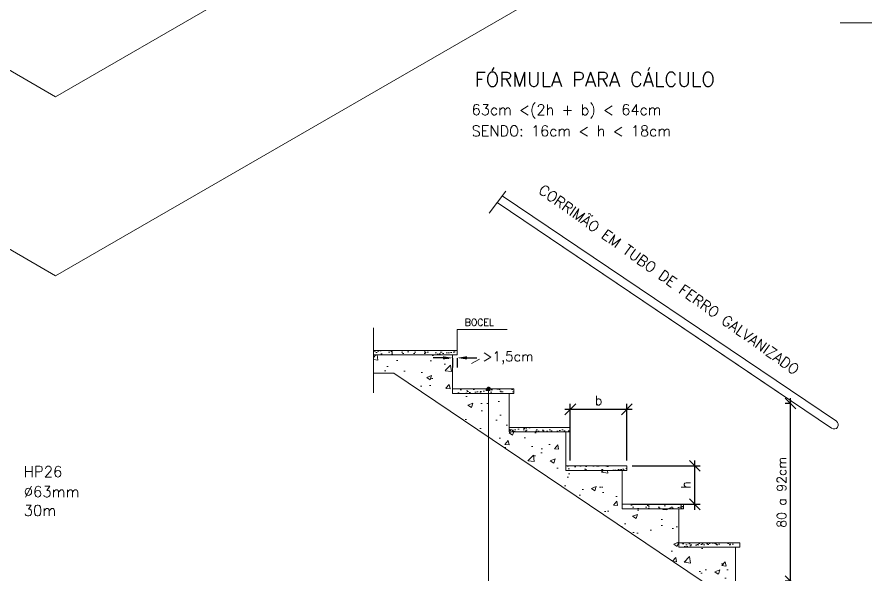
# Model space of a CAD drawing. Header units: millimetres. Extents: x 521 to 1055, y 261 to 520.
# Drawn here: x 979.89 to 995.51, y 335.43 to 345.68 of the extents above; entities that cross this region are included whole.
import ezdxf

# ---------------------------------------------------------------- set-up
doc = ezdxf.new("R2010")
doc.units = ezdxf.units.MM
doc.linetypes.add('CONTINU', pattern=[0])
doc.layers.add('0.1', color=8, linetype='Continuous', lineweight=13)
doc.styles.add('ROMANS', font='romans')
doc.styles.add('SANSSERIFBOLD', font='sasb____.pfb', dxfattribs={"width": 1.2, "height": 0.6})
doc.styles.get("Standard").update_dxf_attribs({"font": 'romans.shx'})
doc.dimstyles.new('Fares Eng - 50', dxfattribs={"dimscale": 2, "dimtxt": 0.085, "dimasz": 0.1, "dimexe": 0.05, "dimexo": 0.05, "dimgap": 0.04, "dimtad": 1, "dimzin": 4, "dimdsep": 46, "dimtxsty": 'ROMANS', "dimblk1": 'OBLIQUE', "dimblk2": 'OBLIQUE', "dimsah": 1, "dimcen": 0.05, "dimdle": 0.05, "dimclrd": 8, "dimclre": 8, "dimclrt": 8, "dimaunit": 1, "dimadec": 0, "dimazin": 0, "dimtfac": 1, "dimtix": 1, "dimtmove": 2, "dimatfit": 0, "dimldrblk": 'OPEN90', "dimfxl": 1, "dimtolj": 1, "dimtzin": 0, "dimarcsym": 0})
doc.dimstyles.get("Standard").update_dxf_attribs({"dimtxt": 0.18, "dimasz": 0.18, "dimexe": 0.18, "dimexo": 0.0625, "dimgap": 0.09, "dimtad": 0, "dimtih": 1, "dimtoh": 1, "dimdec": 4, "dimzin": 0, "dimdsep": 46, "dimtxsty": 'Standard', "dimcen": 0.09, "dimadec": 0, "dimazin": 0, "dimtfac": 1, "dimtdec": 4, "dimtofl": 0, "dimtmove": 0, "dimatfit": 3, "dimfxl": 1, "dimtolj": 1, "dimtzin": 0, "dimarcsym": 0})
pattern_1 = [(37.5, (904.11357, 165.71104), (-0.004800094, 0.14682397), [0, -0.115824, 0, -0.12954, 0, -0.123825]), (7.5, (904.11357, 165.71104), (0.13485698, 0.21504753), [0, -0.062484, 0, -0.104394, 0, -0.040005]), (327.5, (904.01984, 165.71104), (0.23729771, 0.000431155), [0, -0.0381, 0, -0.13716, 0, -0.17907]), (317.5, (904.01984, 165.71104), (0.22906694, 0.0668788), [0, -0.01905, 0, -0.089916, 0, -0.10287])]

# ---------------------------------------------------------------- blocks, each defined once
blk = doc.blocks.new('TITU-2')
at = {"color": 1}
blk.add_line((-0.03471, 0.01043), (-0.05471, 0.01043), dxfattribs=at)
at = {"color": 8, "style": 'SANSSERIFBOLD', "width": 1.2}
blk.add_attdef('FACHADA', (0.0219, -0.0054), '', height=0.006, dxfattribs=at)
at = {"color": 4}
for tag, p in [('FACHADA', (0.0228, -0.02014)), ('0/0', (0.03834, -0.02752))]:
    blk.add_attdef(tag, p, '', height=0.004, dxfattribs=at)
blk = doc.blocks.new('_OBLIQUE')
at = {"color": 0, "linetype": 'ByBlock'}
blk.add_line((-0.5, -0.5), (0.5, 0.5), dxfattribs=at)
blk = doc.blocks.new('*D2312')
at = {"layer": '0.1', "color": 8, "linetype": 'CONTINU', "lineweight": -2, "transparency": 16777216}
for p, q in [((994.148, 338.566), (994.038, 338.566)), ((994.138, 335.194), (994.138, 338.666)), ((994.148, 335.294), (994.038, 335.294))]:
    blk.add_line(p, q, dxfattribs=at)
at = {"layer": 'DEFPOINTS', "color": 0, "linetype": 'CONTINU', "lineweight": -2, "transparency": 16777216}
for p in [(994.138, 338.566), (994.248, 338.566), (994.248, 335.294)]:
    blk.add_point(p, dxfattribs=at)
at = {"layer": '0.1', "color": 8, "linetype": 'CONTINU', "lineweight": -2, "transparency": 16777216, "xscale": 0.2, "yscale": 0.2, "zscale": 0.2}
for p, rotation in [((994.138, 338.566), 90), ((994.138, 335.294), 270)]:
    blk.add_blockref('_OBLIQUE', p, dxfattribs=dict(at, rotation=rotation))
at = {"layer": '0.1', "color": 8, "linetype": 'CONTINU', "lineweight": -2, "transparency": 16777216, "insert": (993.973, 336.93), "char_height": 0.17, "attachment_point": 5, "rotation": 90, "style": 'ROMANS'}
blk.add_mtext('\\A1;80 a 92cm', dxfattribs=at)
blk = doc.blocks.new('_Open90')
at = {"color": 0, "linetype": 'ByBlock', "lineweight": -2}
for p, q in [((0, 0), (-1, 0)), ((-0.5, 0.5), (0, 0)), ((0, 0), (-0.5, -0.5))]:
    blk.add_line(p, q, dxfattribs=at)
blk = doc.blocks.new('*D2313')
at = {"layer": '0.1', "color": 8, "linetype": 'CONTINU', "lineweight": -2, "transparency": 16777216}
for p, q in [((990.081, 337.519), (990.081, 338.558)), ((991.123, 337.519), (991.123, 338.558)), ((991.223, 338.458), (989.981, 338.458))]:
    blk.add_line(p, q, dxfattribs=at)
at = {"layer": 'DEFPOINTS', "color": 0, "linetype": 'CONTINU', "lineweight": -2, "transparency": 16777216}
for p in [(990.081, 338.458), (990.081, 337.419), (991.123, 337.419)]:
    blk.add_point(p, dxfattribs=at)
at = {"layer": '0.1', "color": 8, "linetype": 'CONTINU', "lineweight": -2, "transparency": 16777216, "xscale": 0.2, "yscale": 0.2, "zscale": 0.2, "rotation": 180}
blk.add_blockref('_OBLIQUE', (990.081, 338.458), dxfattribs=at)
at = {"layer": '0.1', "color": 8, "linetype": 'CONTINU', "lineweight": -2, "transparency": 16777216, "xscale": 0.2, "yscale": 0.2, "zscale": 0.2}
blk.add_blockref('_OBLIQUE', (991.123, 338.458), dxfattribs=at)
at = {"layer": '0.1', "color": 8, "linetype": 'CONTINU', "lineweight": -2, "transparency": 16777216, "insert": (990.602, 338.623), "char_height": 0.17, "attachment_point": 5, "style": 'ROMANS'}
blk.add_mtext('\\A1;b', dxfattribs=at)
blk = doc.blocks.new('*D2314')
at = {"layer": '0.1', "color": 8, "linetype": 'CONTINU', "lineweight": -2, "transparency": 16777216}
for p, q in [((992.375, 336.61), (992.375, 337.519)), ((991.223, 337.419), (992.475, 337.419)), ((991.223, 336.71), (992.475, 336.71))]:
    blk.add_line(p, q, dxfattribs=at)
at = {"layer": 'DEFPOINTS', "color": 0, "linetype": 'CONTINU', "lineweight": -2, "transparency": 16777216}
for p in [(991.123, 337.419), (992.375, 337.419), (991.123, 336.71)]:
    blk.add_point(p, dxfattribs=at)
at = {"layer": '0.1', "color": 8, "linetype": 'CONTINU', "lineweight": -2, "transparency": 16777216, "xscale": 0.2, "yscale": 0.2, "zscale": 0.2}
for p, rotation in [((992.375, 337.419), 90), ((992.375, 336.71), 270)]:
    blk.add_blockref('_OBLIQUE', p, dxfattribs=dict(at, rotation=rotation))
at = {"layer": '0.1', "color": 8, "linetype": 'CONTINU', "lineweight": -2, "transparency": 16777216, "insert": (992.21, 337.064), "char_height": 0.17, "attachment_point": 5, "rotation": 90, "style": 'ROMANS'}
blk.add_mtext('\\A1;h', dxfattribs=at)
blk = doc.blocks.new('*D2315')
at = {"layer": '0.1', "color": 0, "lineweight": -2, "transparency": 16777216}
for p, q in [((987.734, 339.406), (987.554, 339.406)), ((987.914, 339.398), (987.914, 339.226)), ((987.998, 339.398), (987.998, 339.226)), ((988.178, 339.406), (988.358, 339.406))]:
    blk.add_line(p, q, dxfattribs=at)
for points in [[(987.734, 339.436), (987.734, 339.376), (987.914, 339.406)], [(988.178, 339.436), (988.178, 339.376), (987.998, 339.406)]]:
    blk.add_solid(points, dxfattribs=at)
at = {"layer": 'DEFPOINTS', "color": 0, "lineweight": -2, "transparency": 16777216}
for p in [(987.914, 339.46), (987.998, 339.46), (987.998, 339.406)]:
    blk.add_point(p, dxfattribs=at)
at = {"layer": '0.1', "color": 1, "transparency": 16777216, "insert": (988.936, 339.406), "char_height": 0.18, "attachment_point": 5}
blk.add_mtext('\\A1;>1,5cm', dxfattribs=at)

msp = doc.modelspace()

# ---------------------------------------------------------------- hatches: boundary and pattern name
at = {"layer": '0.1'}
h = msp.add_hatch(dxfattribs=at)
h.set_pattern_fill('AR-SAND', color=8, scale=0.003, style=0)
h.set_pattern_definition(pattern_1)
h.paths.add_polyline_path([(987.99762, 339.54358), (986.45596, 339.54358), (986.45596, 339.46025), (987.91429, 339.46025), (987.99762, 339.46025)])
h = msp.add_hatch(dxfattribs=at)
h.set_pattern_fill('AR-CONC', color=8, scale=0.005, style=0)
h.set_pattern_definition([(50, (904.1136, 165.71104), (0.9109233, -0.0796954), [0.09525, -1.04775]), (355, (904.1136, 165.711), (-0.176214, 0.955283), [0.0762, -0.8382]), (100.451, (904.1895, 165.7044), (0.7347125, 0.8755834), [0.08095, -0.89045]), (46.1842, (904.1136, 165.965), (1.355395, -0.2102116), [0.142875, -1.571625]), (96.6356, (904.2265, 165.9475), (1.187021, 1.237128), [0.121425, -1.335675]), (351.184, (904.1136, 165.965), (1.187023, 1.237126), [0.1143, -1.2573]), (21, (904.2406, 165.90154), (0.7580744, -0.5113276), [0.09525, -1.04775]), (326, (904.2406, 165.9015), (0.30901, 0.92094), [0.0762, -0.8382]), (71.4514, (904.3037, 165.8589), (1.0670825, 0.4096143), [0.08095, -0.89045]), (37.5, (904.11357, 165.71104), (0.015443, 0.4227752), [0, -0.82804, 0, -0.8509, 0, -0.841375]), (7.5, (904.11357, 165.71104), (0.3340983, 0.5009029), [0, -0.48514, 0, -0.80899, 0, -0.320675]), (327.5, (903.83036, 165.71104), (0.677953, -0.0286437), [0, -0.3175, 0, -0.9906, 0, -1.31445]), (317.5, (903.70336, 165.71104), (0.7406459, 0.1271325), [0, -0.41275, 0, -0.65786, 0, -0.93345])])
h.paths.add_polyline_path([(991.03929, 336.62692), (991.03929, 337.33525), (989.99762, 337.33525), (989.99762, 338.04358), (988.95596, 338.04358), (988.95596, 338.75192), (988.57647, 338.75192), (988.57647, 337.94905), (994.30234, 334.08525), (995.45851, 334.08525), (995.45851, 334.50192), (994.16429, 334.50192), (994.16429, 335.21025), (993.12262, 335.21025), (993.12262, 335.91858), (992.08096, 335.91858), (992.08096, 336.62692)])
h.paths.add_polyline_path([(987.91429, 338.75192), (987.91429, 339.46025), (986.45596, 339.46025), (986.45596, 339.12692), (986.83096, 339.12692), (988.57647, 337.94905), (988.57647, 338.75192)])
h = msp.add_hatch(dxfattribs=at)
h.set_pattern_fill('AR-SAND', color=8, scale=0.003, style=0)
h.set_pattern_definition(pattern_1)
h.paths.add_polyline_path([(988.57647, 338.81323, -0.41421356), (988.55564, 338.83406, -0.01429469), (988.55567, 338.83525), (987.91429, 338.83525), (987.91429, 338.75192), (988.57647, 338.75192)])
h.paths.add_polyline_path([(989.03929, 338.83525), (988.59727, 338.83525, -0.01429469), (988.5973, 338.83406, -0.41421356), (988.57647, 338.81323), (988.57647, 338.75192), (988.95596, 338.75192), (989.03929, 338.75192)])
h = msp.add_hatch(dxfattribs=at)
h.set_pattern_fill('AR-SAND', color=8, scale=0.003, style=0)
h.set_pattern_definition(pattern_1)
h.paths.add_polyline_path([(990.08096, 338.12692), (988.95596, 338.12692), (988.95596, 338.04358), (989.99762, 338.04358), (990.08096, 338.04358)])
h = msp.add_hatch(dxfattribs=at)
h.set_pattern_fill('AR-SAND', color=8, scale=0.003, style=0)
h.set_pattern_definition(pattern_1)
h.paths.add_polyline_path([(991.12262, 337.41858), (989.99762, 337.41858), (989.99762, 337.33525), (991.03929, 337.33525), (991.12262, 337.33525)])
h = msp.add_hatch(dxfattribs=at)
h.set_pattern_fill('AR-SAND', color=8, scale=0.003, style=0)
h.set_pattern_definition([(37.5, (906.2671, 164.95676), (-0.004800094, 0.14682397), [0, -0.115824, 0, -0.12954, 0, -0.123825]), (7.5, (906.2671, 164.95676), (0.13485698, 0.21504753), [0, -0.062484, 0, -0.104394, 0, -0.040005]), (327.5, (906.17337, 164.95676), (0.23729771, 0.000431155), [0, -0.0381, 0, -0.13716, 0, -0.17907]), (317.5, (906.17337, 164.95676), (0.22906694, 0.0668788), [0, -0.01905, 0, -0.089916, 0, -0.10287])])
h.paths.add_polyline_path([(992.08096, 336.62692), (992.16429, 336.62692), (992.16429, 336.71025), (991.03929, 336.71025), (991.03929, 336.62692)])
h = msp.add_hatch(dxfattribs=at)
h.set_pattern_fill('AR-SAND', color=8, scale=0.003, style=0)
h.set_pattern_definition(pattern_1)
h.paths.add_polyline_path([(992.08096, 336.00192), (992.08096, 335.91858), (993.12262, 335.91858), (993.20596, 335.91858), (993.20596, 336.00192)])

# ---------------------------------------------------------------- linework, layer by layer
at = {"layer": '0.1', "color": 8}
for p, q in [((980.60132, 344.21416), (953.04975, 360.12106)), ((980.60132, 340.91416), (953.04975, 356.82106)), ((980.60132, 344.21416), (993.25196, 351.51802)), ((980.60132, 340.91416), (993.25196, 348.21802)), ((994.98311, 338.23909), (988.82912, 342.39178)), ((994.08462, 338.65631), (988.73432, 342.26667)), ((994.89544, 338.10917), (988.73432, 342.26667)), ((986.45596, 338.76237), (986.45596, 339.95729)), ((988.41008, 339.385), (988.25906, 339.30054))]:
    msp.add_line(p, q, dxfattribs=at)
at = {"layer": '0.1', "color": 8, "linetype": 'Continuous', "ltscale": 10}
for p, q in [((988.89233, 342.47519), (988.58676, 342.07193)), ((987.99762, 339.54358), (987.99762, 339.92992)), ((987.99762, 339.92992), (988.91726, 339.92992)), ((988.57647, 338.85257), (988.57647, 332.11364))]:
    msp.add_line(p, q, dxfattribs=at)
at = {"layer": '0.1', "color": 8}
for points in [[(987.91429, 339.46025), (987.99762, 339.46025), (987.99762, 339.54358), (986.45596, 339.54358)], [(986.45596, 339.46025), (987.91429, 339.46025), (987.91429, 339.41858)], [(987.91429, 339.41858), (987.91429, 338.75192), (988.95596, 338.75192), (988.95596, 338.04358), (989.99762, 338.04358), (989.99762, 337.33525), (991.03929, 337.33525), (991.03929, 336.62692), (992.08096, 336.62692), (992.08096, 335.91858), (993.12262, 335.91858), (993.12262, 335.21025)], [(986.45596, 339.12692), (986.83096, 339.12692), (994.30234, 334.08525), (995.45851, 334.08525)], [(988.95596, 338.75192), (989.03929, 338.75192), (989.03929, 338.83525), (987.91429, 338.83525)], [(989.99762, 338.04358), (990.08096, 338.04358), (990.08096, 338.12692), (988.95596, 338.12692)], [(991.03929, 337.33525), (991.12262, 337.33525), (991.12262, 337.41858), (989.99762, 337.41858)], [(992.08096, 336.62692), (992.16429, 336.62692), (992.16429, 336.71025), (991.03929, 336.71025)], [(993.12262, 335.91858), (993.20596, 335.91858), (993.20596, 336.00192), (992.08096, 336.00192)]]:
    msp.add_lwpolyline(points, dxfattribs=at)
at = {"layer": '0.1', "color": 8, "linetype": 'ByBlock', "const_width": 0.04167}
msp.add_lwpolyline([(988.55564, 338.83406, 1), (988.5973, 338.83406, 1)], format="xyb", close=True, dxfattribs=at)
at = {"layer": '0.1', "color": 8}
msp.add_arc((994.93927, 338.17413), 0.07837, 235.988651, 55.988651, dxfattribs=at)

# ---------------------------------------------------------------- block references
at = {"layer": '0.1', "color": 8, "xscale": 100, "yscale": 100, "zscale": 100}
msp.add_blockref('TITU-2', (1000.52503, 344.53266), dxfattribs=at)

# ---------------------------------------------------------------- texts
at = {"layer": '0.1', "color": 8, "linetype": 'Continuous', "ltscale": 10, "style": 'ROMANS'}
for s, height, p in [('FÓRMULA PARA CÁLCULO', 0.2647059, (988.31988, 344.40053)), ('63cm <(2h + b) < 64cm', 0.1960784, (988.26467, 343.87637)), ('SENDO: 16cm < h < 18cm', 0.1960784, (988.26467, 343.48552))]:
    msp.add_text(s, height=height, dxfattribs=at).set_placement(p)
at = {"layer": '0.1', "color": 8, "linetype": 'Continuous', "style": 'ROMANS'}
for s, p in [('HP26', (980.01301, 337.21073, 52.87274)), ('Ø63mm', (980.01326, 336.84174, 52.87274)), ('30m', (980.01326, 336.49735, 52.87274))]:
    msp.add_text(s, height=0.200038, dxfattribs=at).set_placement(p)
at = {"layer": '0.1', "color": 8, "linetype": 'Continuous', "ltscale": 10, "insert": (989.53214, 342.53299), "char_height": 0.1923077, "attachment_point": 4, "rotation": 324.537516, "style": 'ROMANS'}
msp.add_mtext('\\A1;CORRIMÃO EM TUBO DE FERRO GALVANIZADO', dxfattribs=at)
at = {"layer": '0.1', "color": 8, "linetype": 'Continuous', "ltscale": 10, "insert": (988.13748, 340.06045), "char_height": 0.125, "attachment_point": 4, "style": 'ROMANS'}
msp.add_mtext('BOCEL', dxfattribs=at)

# ---------------------------------------------------------------- dimensions: what is measured, and where the dimension line sits
at = {"layer": '0.1', "color": 8}
dim = msp.add_linear_dim(base=(987.99762, 339.40616), p1=(987.91429, 339.46025), p2=(987.99762, 339.46025), text='>1,5cm', dimstyle='Standard', override={"dimclrt": 1}, dxfattribs=at)
dim.commit()
dim.dimension.update_dxf_attribs({"geometry": '*D2315', "text_midpoint": (988.9362, 339.40616), "dimtype": 160})
at = {"layer": '0.1', "color": 8, "linetype": 'CONTINU', "lineweight": -2}
dim = msp.add_linear_dim(base=(990.08096, 338.45801), p1=(991.12262, 337.41858), p2=(990.08096, 337.41858), text='b', dimstyle='Fares Eng - 50', dxfattribs=at)
dim.commit()
dim.dimension.update_dxf_attribs({"geometry": '*D2313', "text_midpoint": (990.60179, 338.62301)})
for base, p1, p2, text, picture, middle in [((994.13837, 338.56592), (994.24762, 335.29358), (994.24762, 338.56592), '80 a 92cm', '*D2312', (993.97337, 336.92975)), ((992.37504, 337.41858), (991.12262, 336.71025), (991.12262, 337.41858), 'h', '*D2314', (992.21004, 337.06442))]:
    dim = msp.add_linear_dim(base=base, p1=p1, p2=p2, angle=90, text=text, dimstyle='Fares Eng - 50', dxfattribs=at)
    dim.commit()
    dim.dimension.update_dxf_attribs({"geometry": picture, "text_midpoint": middle})

doc.saveas('drawing.dxf')
